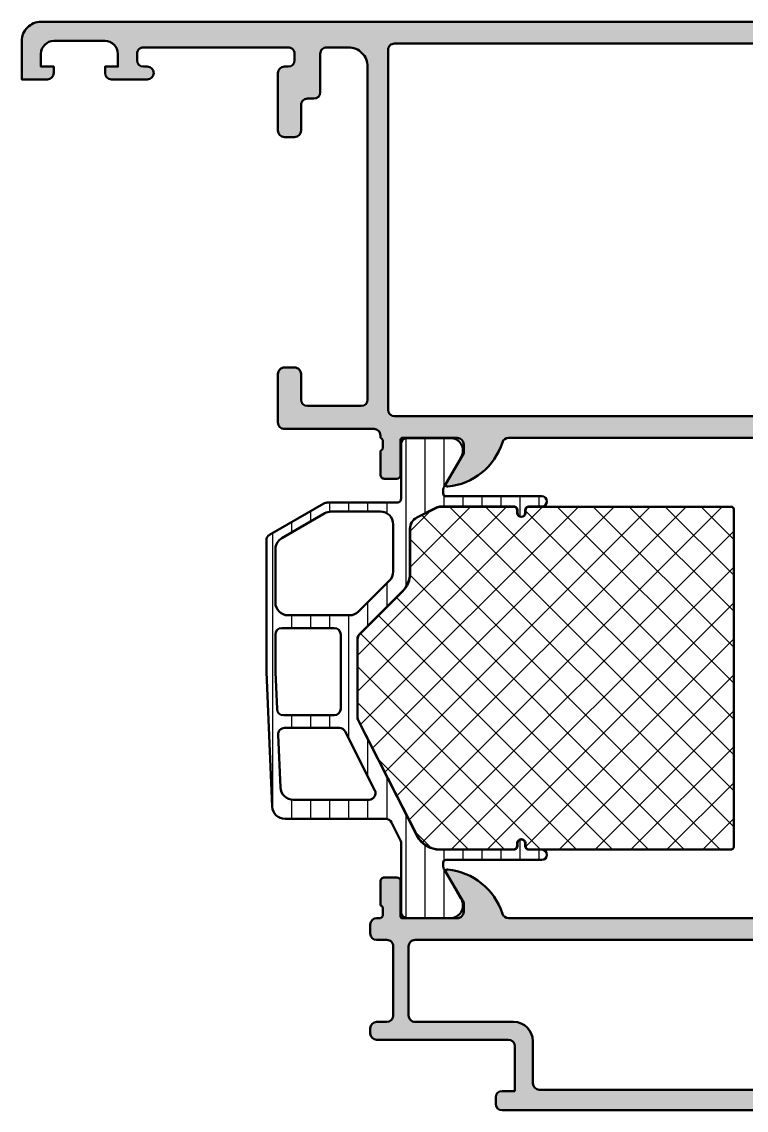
# Model space of a CAD drawing. Extents: x -30 to 68, y 0 to 85.
# Drawn here: x -30 to 26.6, y 0 to 85 of the extents above; entities that cross this region are included whole.
import ezdxf

# ---------------------------------------------------------------- set-up
doc = ezdxf.new("R2010")
doc.units = 0
for name, color, linetype, lineweight in [('0S-Alu contour', 7, 'Continuous', 50), ('0S-Alu hatch', 252, 'Continuous', 25), ('0S-Plastic contour', 254, 'Continuous', 50), ('0S-Plastic hatch', 253, 'Continuous', 25), ('0S-PT contour', 91, 'Continuous', 50), ('0S-PT hatch', 103, 'Continuous', 25)]:
    doc.layers.add(name, color=color, linetype=linetype, lineweight=lineweight)

# ---------------------------------------------------------------- blocks, each defined once
blk = doc.blocks.new('391360__9D98E3EB_8F84_4E6F_B719_CB570406BED0_')
at = {"layer": '0S-Alu hatch'}
h = blk.add_hatch(color=256, dxfattribs=at)
edge = h.paths.add_edge_path()
edge.add_line((-30, 83.50000000000003), (-30, 80.50000000000001))
edge.add_line((-30, 80.50000000000001), (-28, 80.50000000000001))
edge.add_arc((-28.0000945204032, 81.00009452040322), 0.500094529335613, 270.0108291930736, 359.9891708069433)
edge.add_line((-27.5, 81.00000000000017), (-27.5, 81.50000000000003))
edge.add_line((-27.5, 81.50000000000003), (-28.5, 81.50000000000003))
edge.add_line((-28.5, 81.50000000000003), (-28.5, 82.50000000000003))
edge.add_ellipse((-27.50009450358978, 82.5000945035898), major_axis=(-0.9999055008761111, 0), ratio=1, start_angle=-90.00541516857959, end_angle=0.005415168572710627, ccw=False)
edge.add_line((-27.5, 83.50000000000003), (-23.5, 83.50000000000003))
edge.add_ellipse((-23.49988138399752, 82.50011861600251), major_axis=(-0.9998813910332309, 0), ratio=1, start_angle=179.9932029974838, end_angle=270.0067970025261, ccw=False)
edge.add_line((-22.5, 82.50000000000018), (-22.5, 81.50000000000003))
edge.add_line((-22.5, 81.50000000000003), (-23.5, 81.50000000000003))
edge.add_line((-23.5, 81.50000000000003), (-23.5, 81.00000000000003))
edge.add_arc((-22.9998852815288, 81.00011471847122), 0.5001147316285043, 180.0131427528586, 269.9868572472002)
edge.add_line((-23, 80.50000000000001), (-20.19998168945313, 80.50000000000001))
edge.add_arc((-20.19998168945313, 81.00000000000003), 0.5, 270, 450)
edge.add_line((-20.19998168945313, 81.50000000000003), (-20.5, 81.50000000000003))
edge.add_ellipse((-20.49988528152882, 82.00011471847121), major_axis=(-0.5001147316284899, 0), ratio=1, start_angle=0.013142752803219082, end_angle=89.9868572472015, ccw=False)
edge.add_line((-21, 82), (-21, 82.50000000000003))
edge.add_ellipse((-20.50015538079096, 82.50015538079099), major_axis=(-0.4998446433597338, 0), ratio=1, start_angle=-90.01781086143689, end_angle=0.01781086143569155, ccw=False)
edge.add_line((-20.5, 83.00000000000001), (-9.200042724609375, 83.00000000000001))
edge.add_ellipse((-9.199813218260537, 82.50022950634884), major_axis=(-0.4997705463485197, 0), ratio=1, start_angle=179.9736884341791, end_angle=270.0263115658138, ccw=False)
edge.add_line((-8.700042724609375, 82.49999999999996), (-8.700042724609375, 82.00000000000001))
edge.add_ellipse((-9.200063045444452, 82.0000203208351), major_axis=(-0.5000203212479964, 0), ratio=1, start_angle=90.00232850153668, end_angle=179.9976714983276, ccw=False)
edge.add_line((-9.200042724609375, 81.50000000000003), (-9.50006103515625, 81.50000000000003))
edge.add_arc((-9.50015544145019, 81.00015542620072), 0.4998445827146277, 89.9891784718262, 180.0178160688097)
edge.add_line((-10, 81.00000000000001), (-10, 76.49998474121097))
edge.add_arc((-9.500014158086302, 76.49997821236137), 0.4999858419563255, 179.9992518277727, 270.0016224431236)
edge.add_line((-9.5, 75.9999923706055), (-8.700042724609375, 75.9999923706055))
edge.add_arc((-8.70005922034916, 76.5000088666552), 0.5000164963218107, 270.0018902101767, 359.9972355189024)
edge.add_line((-8.200042724609366, 76.49998474121065), (-8.200042724609375, 78.50000000000003))
edge.add_ellipse((-7.700177706371722, 78.50013498176237), major_axis=(-0.499865036462648, 0), ratio=1, start_angle=-90.01547194707291, end_angle=0.015471947058188107, ccw=False)
edge.add_line((-7.700042724609375, 79.00000000000003), (-7.20001220703125, 79.00000000000003))
edge.add_arc((-7.200032527866312, 79.50002032083509), 0.5000203212479823, 270.002328501535, 359.9976714983276)
edge.add_line((-6.70001220703125, 79.49999999999883), (-6.70001220703125, 82.50000000000003))
edge.add_ellipse((-6.200147188793583, 82.50013498176234), major_axis=(-0.4998650364626622, 0), ratio=1, start_angle=-90.01547194706961, end_angle=0.015471947081721282, ccw=False)
edge.add_line((-6.200012207031264, 83.00000000000001), (-4.499996185302734, 83.00000000000001))
edge.add_ellipse((-4.499899843708059, 81.5000963415947), major_axis=(-1.499903661499429, 0), ratio=1, start_angle=179.9963197858452, end_angle=270.00368021421104, ccw=False)
edge.add_line((-2.999996185302734, 81.50000000000146), (-2.999996185302734, 55.4999923706055))
edge.add_ellipse((-3.50002286533305, 55.50001905063581), major_axis=(-0.5000266807421023, 0), ratio=1, start_angle=90.00305714313657, end_angle=179.9969428567592, ccw=False)
edge.add_line((-3.499996185302734, 54.99999237060549), (-7.700042724609375, 54.99999237060549))
edge.add_ellipse((-7.700000725123433, 55.50003437009144), major_axis=(-0.500042001249753, 0), ratio=1, start_angle=0.004812382311115471, end_angle=89.9951876176741, ccw=False)
edge.add_line((-8.200042724609375, 55.49999237060563), (-8.200042724609375, 57.49999237060549))
edge.add_arc((-8.700022196941802, 57.50001289827308), 0.4999794727538295, 359.9976476058527, 450.0023523940073)
edge.add_line((-8.700042724609375, 57.9999923706055), (-9.5, 57.9999923706055))
edge.add_arc((-9.500010320110533, 57.50000269071604), 0.4999896799959666, 89.99881737803526, 180.0011826222798)
edge.add_line((-9.999999999999991, 57.49999237060544), (-10, 53.70000457763675))
edge.add_arc((-9.500010320110547, 53.6999942575262), 0.4999896799959595, 179.9988173777201, 270.0011826219663)
edge.add_line((-9.5, 53.20000457763675), (-2.50017166219186, 53.20000457763675))
edge.add_ellipse((-2.50015877856223, 52.69996405482813), major_axis=(-0.5000405229745924, 0), ratio=1, start_angle=179.9993980356912, end_angle=270.00147623556245, ccw=False)
edge.add_line((-2.000118255615234, 52.6999588012728), (-2.000118255615234, 52.49995422363284))
edge.add_ellipse((-2.078954702158275, 52.23243363163972), major_axis=(-0.2788950563274271, 0), ratio=1, start_angle=178.8354106259004, end_angle=253.5801235805078, ccw=False)
edge.add_line((-1.800117255615234, 52.22676522364134), (-1.800117255615219, 51.77317122364136))
edge.add_ellipse((-2.078985351258419, 51.7675105641643), major_axis=(-0.2789255417371814, 0), ratio=1, start_angle=106.4245945553564, end_angle=181.162870072885, ccw=False)
edge.add_line((-2.000118255615234, 51.49996722364133), (-2.000118255615234, 49.61995622363286))
edge.add_arc((-1.700118255615208, 49.61995622363286), 0.3000000000000256, 180, 270.0000000000027)
edge.add_line((-1.700118255615194, 49.31995622363283), (-0.7201439365724412, 49.31995622363284))
edge.add_arc((-0.7201439365724412, 49.61995622363284), 0.3000000000000043, 270, 360)
edge.add_line((-0.4201439365724369, 49.61995622363284), (-0.420143936572444, 52.37995422363284))
edge.add_ellipse((-0.3001439365724468, 52.37995422363283), major_axis=(-0.1199999999999972, 0), ratio=1, start_angle=269.9999999999965, end_angle=360, ccw=False)
edge.add_line((-0.3001439365724394, 52.49995422363284), (3.999881744384765, 52.49995422363284))
edge.add_ellipse((3.99988174438477, 51.99995422363285), major_axis=(-0.4999999999999929, 0), ratio=1, start_angle=180, end_angle=270.0000000000006, ccw=False)
edge.add_line((4.499881744384765, 51.99995422363284), (4.499881744384765, 51.29995422363282))
edge.add_line((4.499881744384765, 51.29995422363282), (3.118386286762401, 48.90713390060529))
edge.add_arc((3.23800152903307, 48.83807400828114), 0.1381197846483035, 150.0000000000017, 275.6225775508013)
edge.add_arc((2.761658503210981, 53.67656308548033), 4.999999999999696, 275.622577550794, 342.2520008957133)
edge.add_ellipse((7.999893954011442, 51.99999237060523), major_axis=(-0.5000000000002625, 0), ratio=1, start_angle=269.9999999999986, end_angle=342.25200089571257, ccw=False)
edge.add_line((7.999893954011454, 52.49999237060549), (31.00000381469731, 52.49999237060549))
edge.add_ellipse((31.0000038146973, 51.99999237060549), major_axis=(-0.4999999999999929, 0), ratio=1, start_angle=197.7484163560714, end_angle=269.9999999999992, ccw=False)
edge.add_arc((36.23822705587112, 53.67660123245331), 5.000000000000021, 197.74841635607, 264.3774224492063)
edge.add_arc((35.76188403004901, 48.83811215525379), 0.1381197846483025, 264.3774224492052, 389.9999999999916)
edge.add_line((35.88149927231968, 48.90717204757792), (34.5000038146973, 51.29999237060548))
edge.add_line((34.5000038146973, 51.29999237060548), (34.5000038146973, 51.9999923706055))
edge.add_ellipse((35.0000038146973, 51.99999237060551), major_axis=(-0.5, 0), ratio=1, start_angle=270, end_angle=360, ccw=False)
edge.add_line((35.0000038146973, 52.49999237060551), (39.3000294956545, 52.4999923706055))
edge.add_ellipse((39.30002949565448, 52.37999237060551), major_axis=(-0.1199999999999903, 0), ratio=1, start_angle=180, end_angle=269.9999999999932, ccw=False)
edge.add_line((39.42002949565448, 52.37999237060551), (39.42002949565451, 49.6199943706055))
edge.add_arc((39.72002949565453, 49.61999437060551), 0.3000000000000256, 180, 270)
edge.add_line((39.72002949565453, 49.31999437060548), (40.70000381469727, 49.31999437060549))
edge.add_arc((40.70000381469729, 49.6199943706055), 0.3000000000000114, 269.9999999999945, 360)
edge.add_line((41.00000381469731, 49.6199943706055), (41.00000381469729, 51.50000537061401))
edge.add_ellipse((41.07887091034046, 51.76754871113693), major_axis=(-0.2789255417371463, 0), ratio=1, start_angle=-1.1628700728879835, end_angle=73.57540544464331, ccw=False)
edge.add_line((40.80000281469731, 51.773209370614), (40.80000281469729, 52.22680337061401))
edge.add_ellipse((41.07884026124034, 52.23247177861241), major_axis=(-0.2788950563274385, 0), ratio=1, start_angle=-73.58012358050348, end_angle=1.1645893741040823, ccw=False)
edge.add_line((41.00000381469728, 52.49999237060553), (41.00000381469738, 64.99987199467779))
edge.add_ellipse((41.50009833510044, 64.99996651475325), major_axis=(-0.5000945293354233, 0), ratio=1, start_angle=-89.98917080692968, end_angle=0.010829155564124449, ccw=False)
edge.add_line((41.50000381469728, 65.50006103515626), (43.79993057250979, 65.50006103515626))
edge.add_ellipse((43.79990851353016, 65.00000845632083), major_axis=(-0.5000525793219984, 0), ratio=1, start_angle=180.0060244572297, end_angle=269.99747249292193, ccw=False)
edge.add_line((44.29996109008792, 65.00006103515643), (44.29993057250979, 64.00006103515628))
edge.add_arc((44.79997930828377, 64.00010977093028), 0.5000487381489312, 180.0055841639549, 269.9944158359949)
edge.add_line((44.79993057250981, 63.5000610351563), (45.29993057250978, 63.50006103515628))
edge.add_arc((45.29995363589208, 64.00003797177399), 0.4999769371496646, 269.9973570091549, 360.0026429908802)
edge.add_line((45.79993057250979, 64.0000610351566), (45.79993057250979, 69.50000000000001))
edge.add_arc((44.80019734323389, 69.50026675630437), 0.9997332648648605, 359.984711911533, 450.0117909248688)
edge.add_line((44.79999160766607, 70.50000000000003), (44.29999160766605, 70.50000000000003))
edge.add_line((44.29999160766605, 70.50000000000003), (44.29999160766604, 68.00000000000003))
edge.add_ellipse((43.29982933465527, 68.0001622730108), major_axis=(-1.000162286174901, 0), ratio=1, start_angle=90.0092960500674, end_angle=179.9907039499392, ccw=False)
edge.add_line((43.29999160766606, 67.00000000000001), (42.00000381469729, 67.00000000000001))
edge.add_ellipse((42.00016608770805, 68.00016227301079), major_axis=(-1.000162286174887, 0), ratio=1, start_angle=0.009296050060981997, end_angle=89.9907039499343, ccw=False)
edge.add_line((41.00000381469729, 68.00000000000013), (41.00000381469729, 75.00000000000003))
edge.add_ellipse((41.52503769689452, 75.50000000000003), major_axis=(-0.7250245357607458, 0), ratio=1, start_angle=-43.60097236989219, end_angle=43.600972369892304, ccw=False)
edge.add_line((41.00000381469729, 76.00000000000003), (41.00000381469729, 82.50000000000003))
edge.add_ellipse((41.99988519869479, 82.50011861600251), major_axis=(-0.9998813910332096, 0), ratio=1, start_angle=-90.00679700252829, end_angle=0.006797002516407247, ccw=False)
edge.add_line((42.0000038146973, 83.50000000000001), (43.29999160766607, 83.50000000000003))
edge.add_ellipse((43.30011022366854, 82.50011861600252), major_axis=(-0.9998813910332167, 0), ratio=1, start_angle=179.9932029974838, end_angle=270.0067970025259, ccw=False)
edge.add_line((44.29999160766604, 82.50000000000021), (44.29999160766604, 80.50000000000001))
edge.add_line((44.29999160766604, 80.50000000000001), (44.90002822875982, 80.50000000000001))
edge.add_line((44.90002822875982, 80.50000000000001), (46.00000381469731, 81.60009765625001))
edge.add_line((46.00000381469731, 81.60009765625001), (46.00006484985354, 85.00000000000003))
edge.add_line((46.00006484985354, 85.00000000000003), (-28.5, 85.00000000000003))
edge.add_arc((-28.50008419146859, 83.50008419146862), 1.499915810894279, 89.99678394227956, 180.0032160576674)
edge = h.paths.add_edge_path()
edge.add_line((-0.9000205993652343, 83.29995727539065), (39.00003433227542, 83.29995727539065))
edge.add_ellipse((39.00016931403774, 82.80009225715295), major_axis=(-0.4998650364626808, 0), ratio=1, start_angle=179.9845280529183, end_angle=270.01547194706916, ccw=False)
edge.add_line((39.50003433227542, 82.79995727539064), (39.50003433227542, 54.70006561279348))
edge.add_ellipse((38.99998077812789, 54.70011916975259), major_axis=(-0.5000535570155735, 0), ratio=1, start_angle=89.99914283136218, end_angle=179.9938634818548, ccw=False)
edge.add_line((38.99997329711917, 54.20006561279299), (-0.9000205993652343, 54.200065612793))
edge.add_ellipse((-0.899905880894039, 54.70018033126419), major_axis=(-0.5001147316285043, 0), ratio=1, start_angle=0.013142752858698259, end_angle=89.98685724720008, ccw=False)
edge.add_line((-1.400020599365234, 54.700065612793), (-1.400020599365234, 82.79995727539077))
edge.add_ellipse((-0.9001555811275636, 82.80009225715298), major_axis=(-0.4998650364626667, 0), ratio=1, start_angle=-90.01547194707081, end_angle=0.015471947058188107, ccw=False)
at = {"layer": '0S-Alu contour', "color": 7}
for points in [[(44.29999160766604, 82.50000000000021), (44.29999160766604, 80.50000000000001), (44.90002822875982, 80.50000000000001), (46.00000381469731, 81.60009765625001), (46.00006484985354, 85.00000000000003), (-28.5, 85.00000000000003)], [(-30, 83.50000000000003), (-30, 80.50000000000001), (-28, 80.50000000000001)], [(-27.5, 83.50000000000003), (-23.5, 83.50000000000003)], [(-27.5, 81.00000000000017), (-27.5, 81.50000000000003), (-28.5, 81.50000000000003), (-28.5, 82.50000000000003)], [(-22.5, 82.50000000000018), (-22.5, 81.50000000000003), (-23.5, 81.50000000000003), (-23.5, 81.00000000000003)], [(-21, 82), (-21, 82.50000000000003)], [(-20.5, 83.00000000000001), (-9.200042724609375, 83.00000000000001)], [(-8.700042724609375, 82.49999999999996), (-8.700042724609375, 82.00000000000001)], [(-6.70001220703125, 79.49999999999883), (-6.70001220703125, 82.50000000000003)], [(-6.200012207031264, 83.00000000000001), (-4.499996185302734, 83.00000000000001)], [(-1.400020599365234, 54.700065612793), (-1.400020599365234, 82.79995727539077)], [(-0.9000205993652343, 83.29995727539065), (39.00003433227542, 83.29995727539065)], [(-20.19998168945313, 81.50000000000003), (-20.5, 81.50000000000003)], [(-10, 81.00000000000001), (-10, 76.49998474121097)], [(-9.200042724609375, 81.50000000000003), (-9.50006103515625, 81.50000000000003)], [(-2.999996185302734, 81.50000000000146), (-2.999996185302734, 55.4999923706055)], [(-23, 80.50000000000001), (-20.19998168945313, 80.50000000000001)], [(-8.200042724609366, 76.49998474121065), (-8.200042724609375, 78.50000000000003)], [(-7.700042724609375, 79.00000000000003), (-7.20001220703125, 79.00000000000003)], [(-9.5, 75.9999923706055), (-8.700042724609375, 75.9999923706055)], [(-8.700042724609375, 57.9999923706055), (-9.5, 57.9999923706055)], [(-9.999999999999991, 57.49999237060544), (-10, 53.70000457763675)], [(-8.200042724609375, 55.49999237060563), (-8.200042724609375, 57.49999237060549)], [(-3.499996185302734, 54.99999237060549), (-7.700042724609375, 54.99999237060549)], [(38.99997329711917, 54.20006561279299), (-0.9000205993652345, 54.200065612793)], [(-9.5, 53.20000457763675), (-2.50017166219186, 53.20000457763675)], [(-2.000118255615234, 52.6999588012728), (-2.000118255615234, 52.49995422363284)], [(-1.800117255615234, 52.22676522364134), (-1.800117255615219, 51.77317122364136)], [(-0.4201439365724369, 49.61995622363284), (-0.420143936572444, 52.37995422363284)], [(-0.3001439365724394, 52.49995422363284), (3.999881744384765, 52.49995422363284)], [(4.499881744384765, 51.99995422363284), (4.499881744384765, 51.29995422363282), (3.118386286762401, 48.90713390060529)], [(7.999893954011454, 52.49999237060549), (31.00000381469731, 52.49999237060549)], [(-2.000118255615234, 51.49996722364133), (-2.000118255615234, 49.61995622363286)], [(-1.700118255615194, 49.31995622363283), (-0.7201439365724412, 49.31995622363284)]]:
    blk.add_lwpolyline(points, dxfattribs=at)
for centre, radius, start, end in [((-28.50008419146859, 83.50008419146862), 1.499915810894279, 89.99678394227956, 180.0032160576674), ((-28.0000945204032, 81.00009452040322), 0.500094529335613, 270.0108291930736, 359.9891708069433), ((-22.9998852815288, 81.00011471847122), 0.5001147316285043, 180.0131427528586, 269.9868572472002), ((-20.19998168945313, 81.00000000000003), 0.5, 270, 90), ((-9.50015544145019, 81.00015542620072), 0.4998445827146277, 89.9891784718262, 180.0178160688097), ((-7.200032527866312, 79.50002032083509), 0.5000203212479823, 270.002328501535, 359.9976714983276), ((-9.500014158086302, 76.49997821236137), 0.4999858419563255, 179.9992518277727, 270.0016224431236), ((-8.70005922034916, 76.5000088666552), 0.5000164963218107, 270.0018902101767, 359.9972355189024), ((-9.500010320110533, 57.50000269071604), 0.4999896799959666, 89.99881737803526, 180.0011826222798), ((-8.700022196941802, 57.50001289827308), 0.4999794727538295, 359.9976476058527, 90.00235239400735), ((-9.500010320110547, 53.6999942575262), 0.4999896799959595, 179.9988173777201, 270.0011826219663), ((2.761658503210981, 53.67656308548033), 4.999999999999696, 275.622577550794, 342.2520008957133), ((-1.700118255615208, 49.61995622363286), 0.3000000000000256, 180, 270.0000000000027), ((-0.7201439365724412, 49.61995622363284), 0.3000000000000043, 270, 0), ((3.23800152903307, 48.83807400828114), 0.1381197846483035, 150.0000000000017, 275.6225775508013)]:
    blk.add_arc(centre, radius, start, end, dxfattribs=at)
at = {"layer": '0S-Alu contour', "color": 7, "extrusion": (0, 0, -1)}
for centre, radius, start, end in [((27.50009450358978, 82.5000945035898), 0.9999055008761111, 359.9945848314273, 90.00541516857969), ((23.49988138399752, 82.50011861600251), 0.9998813910332311, 89.9932029974739, 180.0067970025163), ((20.50015538079096, 82.50015538079099), 0.4998446433597338, 359.9821891385643, 90.01781086143689), ((9.199813218260537, 82.50022950634884), 0.4997705463485197, 89.97368843418624, 180.026311565821), ((6.200147188793583, 82.50013498176234), 0.4998650364626622, 359.9845280529183, 90.01547194706968), ((4.499899843708059, 81.5000963415947), 1.499903661499429, 89.99631978578896, 180.0036802141548), ((0.9001555811275636, 82.80009225715298), 0.4998650364626667, 359.9845280529418, 90.01547194707081), ((20.49988528152882, 82.00011471847121), 0.5001147316284899, 270.0131427527986, 359.9868572471968), ((9.200063045444452, 82.0000203208351), 0.5000203212479964, 180.0023285016724, 269.9976714984633), ((7.700177706371722, 78.50013498176237), 0.499865036462648, 359.9845280529418, 90.01547194707294), ((7.700000725123433, 55.50003437009144), 0.500042001249753, 270.0048123823259, 359.9951876176889), ((3.50002286533305, 55.50001905063581), 0.5000266807421023, 180.0030571432409, 269.9969428568634), ((0.899905880894039, 54.70018033126419), 0.5001147316285043, 270.0131427527999, 359.9868572471413), ((2.50015877856223, 52.69996405482813), 0.5000405229745924, 89.99852376443755, 180.0006019643089), ((2.078954702158275, 52.23243363163972), 0.2788950563274271, 106.4198764194922, 181.1645893740997), ((0.3001439365724468, 52.37995422363283), 0.1199999999999972, 0, 90.00000000000351), ((-3.99988174438477, 51.99995422363285), 0.4999999999999929, 89.99999999999939, 180), ((-7.999893954011442, 51.99999237060523), 0.5000000000002625, 17.74799910428745, 90.00000000000142), ((2.078985351258419, 51.7675105641643), 0.2789255417371815, 178.837129927115, 253.5754054446436)]:
    blk.add_arc(centre, radius, start, end, dxfattribs=at)
blk = doc.blocks.new('345350__92A651DC_D6FF_4B59_85C8_BCE2C7CBEB90_')
at = {"layer": '0S-Alu hatch'}
h = blk.add_hatch(color=256, dxfattribs=at)
edge = h.paths.add_edge_path()
edge.add_line((8.500276367180042, 1.499999953273801), (7.500276367180042, 1.499999953273801))
edge.add_arc((7.500391085671957, 0.9998852347682088), 0.5001147316629067, 90.0131427551726, 179.9868504146385)
edge.add_line((7.000276367180042, 1.000000012878441), (7.000276367180042, 0.5000000128784468))
edge.add_arc((7.500391118378033, 0.5001147334620317), 0.5001147643557833, 180.0131429938963, 269.9798609896767)
edge.add_line((7.500215332023778, 8e-16), (67.5, 1e-16))
edge.add_arc((67.5, 0.5000000000000002), 0.5000000000000001, 270, 360)
edge.add_line((68, 0.5000000000000002), (68, 4.5))
edge.add_arc((67.5, 4.5), 0.5, 0, 90)
edge.add_line((67.5, 5), (66.19999999999999, 5))
edge.add_arc((66.19999999999999, 4.5), 0.5, 90, 180)
edge.add_line((65.69999999999999, 4.5), (65.69999999999999, 4))
edge.add_line((65.69999999999999, 4), (66.69999999999999, 4))
edge.add_line((66.69999999999999, 4), (66.69999999999996, 2.299999999999997))
edge.add_ellipse((65.69999999999997, 2.299999999999987), major_axis=(-0.9999999999999857, 0), ratio=1, start_angle=89.9999999999992, end_angle=180, ccw=False)
edge.add_line((65.69999999999996, 1.299999999999997), (61.69999999999999, 1.299999999999982))
edge.add_ellipse((61.69999999999999, 2.299999999999983), major_axis=(-1.000000000000001, 0), ratio=1, start_angle=0, end_angle=90, ccw=False)
edge.add_line((60.69999999999999, 2.299999999999982), (60.69999999999999, 4))
edge.add_line((60.69999999999999, 4), (61.69999999999999, 4))
edge.add_line((61.69999999999999, 4), (61.69999999999999, 4.499999999999984))
edge.add_arc((61.19999999999999, 4.5), 0.5, 0, 90)
edge.add_line((61.19999999999999, 5), (58.4, 4.999999999999999))
edge.add_arc((58.4, 4.499999999999998), 0.5000000000000009, 90, 180)
edge.add_line((57.9, 4.499999999999998), (57.9, 4.299999999999982))
edge.add_arc((58.4, 4.299999999999982), 0.5, 180, 270)
edge.add_line((58.4, 3.799999999999982), (58.9, 3.799999999999982))
edge.add_ellipse((58.90000000000001, 3.299999999999988), major_axis=(-0.4999999999999947, 0), ratio=1, start_angle=180, end_angle=270.0000000000008, ccw=False)
edge.add_line((59.40000000000001, 3.299999999999982), (59.39999999999997, 2.099999999999981))
edge.add_ellipse((58.89999999999997, 2.099999999999974), major_axis=(-0.5, 0), ratio=1, start_angle=90, end_angle=180, ccw=False)
edge.add_line((58.89999999999997, 1.599999999999978), (45.9983668848607, 1.599999999999979))
edge.add_line((45.9983668848607, 1.599999999999979), (39.90086726378649, 2.209750724796321))
edge.add_ellipse((40.00036986780802, 3.204788067252843), major_axis=(-1.000000040545, 0), ratio=1, start_angle=1.5080649291121517e-05, end_angle=84.28947129819278, ccw=False)
edge.add_line((39.00036982726306, 3.204787804045858), (39.00036982726304, 12.79998738861467))
edge.add_ellipse((39.50041968100179, 12.79987268502243), major_axis=(-0.5000498668943465, 0), ratio=1, start_angle=270.0131427528001, end_angle=359.9868572472245, ccw=False)
edge.add_line((39.50030497740954, 13.29992253876117), (40.5, 13.29992253876117))
edge.add_arc((40.5, 13.79992253876117), 0.5, 270, 360)
edge.add_line((41, 13.79992253876117), (41, 15))
edge.add_ellipse((41.07883644654306, 15.26752059199312), major_axis=(-0.2788950563274436, 0), ratio=1, start_angle=-1.164589374096181, end_angle=73.58012358050541, ccw=False)
edge.add_line((40.79999899999999, 15.27318899999149), (40.79999899999999, 15.72678299999148))
edge.add_ellipse((41.07886709564314, 15.73244365946856), major_axis=(-0.2789255417371297, 0), ratio=1, start_angle=-73.57540544464831, end_angle=1.1628700728916215, ccw=False)
edge.add_line((41, 15.99998699999148), (41, 17.879998))
edge.add_arc((40.69999999999999, 17.879998), 0.3000000000000114, 0, 90)
edge.add_line((40.69999999999999, 18.17999800000001), (39.72002568095721, 18.179998))
edge.add_arc((39.72002568095721, 17.879998), 0.3000000000000007, 90, 180)
edge.add_line((39.42002568095721, 17.879998), (39.42002568095721, 15.11999999999999))
edge.add_ellipse((39.30002568095721, 15.12), major_axis=(-0.1199999999999974, 0), ratio=1, start_angle=90, end_angle=180, ccw=False)
edge.add_line((39.30002568095721, 15), (35.00000000000002, 15))
edge.add_ellipse((35.00000000000001, 15.49999999999999), major_axis=(-0.4999999999999965, 0), ratio=1, start_angle=0, end_angle=90.0000000000008, ccw=False)
edge.add_line((34.50000000000001, 15.5), (34.49999999999999, 16.2))
edge.add_line((34.49999999999999, 16.2), (35.88149545762237, 18.59282032302755))
edge.add_arc((35.76188021535172, 18.6618802153517), 0.1381197846482894, 330.0000000000001, 455.6225775507986)
edge.add_arc((36.23822324117386, 13.82339113815207), 5.000000000000113, 95.622577550794, 162.2515836439304)
edge.add_ellipse((31.00000000000005, 15.49999999999988), major_axis=(-0.4999999999998844, 0), ratio=1, start_angle=89.99999999999511, end_angle=162.2515836439256, ccw=False)
edge.add_line((31.00000000000001, 15), (7.999999999999992, 15))
edge.add_ellipse((8.000000000000023, 15.49999999999984), major_axis=(-0.4999999999998384, 0), ratio=1, start_angle=17.748416356065775, end_angle=89.99999999999648, ccw=False)
edge.add_arc((2.761776758826187, 13.82339113815201), 5.000000000000197, 17.74841635607066, 84.37742244920675)
edge.add_arc((3.23811978464829, 18.66188021535171), 0.138119784648294, 84.37742244921039, 209.9999999999989)
edge.add_line((3.11850454237763, 18.59282032302757), (4.500000000000007, 16.19999999999999))
edge.add_line((4.500000000000007, 16.19999999999999), (4.5, 15.5))
edge.add_ellipse((4, 15.50000000000001), major_axis=(-0.4999999999999992, 0), ratio=1, start_angle=89.9999999999983, end_angle=180, ccw=False)
edge.add_line((3.999999999999985, 15.00000000000001), (-0.3000256809571908, 15))
edge.add_ellipse((-0.3000256809571966, 15.12), major_axis=(-0.1199999999999992, 0), ratio=1, start_angle=0, end_angle=90.00000000000267, ccw=False)
edge.add_line((-0.4200256809571954, 15.12), (-0.4200256809571954, 17.879998))
edge.add_arc((-0.7200256809572068, 17.87999799999999), 0.3000000000000114, 0, 90)
edge.add_line((-0.7200256809572068, 18.17999800000001), (-1.699999999999988, 18.179998))
edge.add_arc((-1.700000000000002, 17.87999800000001), 0.2999999999999936, 89.99999999999729, 180)
edge.add_line((-1.999999999999996, 17.87999800000001), (-1.999999999999985, 15.99998699999149))
edge.add_ellipse((-2.078867095643157, 15.73244365946855), major_axis=(-0.2789255417371535, 0), ratio=1, start_angle=178.8371299271133, end_angle=253.5754054446447, ccw=False)
edge.add_line((-1.799998999999985, 15.72678299999149), (-1.799998999999985, 15.2731889999915))
edge.add_ellipse((-2.078836446543035, 15.26752059199313), major_axis=(-0.2788950563274373, 0), ratio=1, start_angle=106.41987641949041, end_angle=181.1645893740969, ccw=False)
edge.add_line((-2, 15.00000000000001), (-2.299680908210589, 15))
edge.add_arc((-2.299680908210589, 14.5), 0.5000000000000036, 90, 180)
edge.add_line((-2.799680908210593, 14.5), (-2.799680908210589, 13.79992253876117))
edge.add_arc((-2.29956618973938, 13.80003725723238), 0.5001147316285183, 180.0131427528032, 269.9868572472035)
edge.add_line((-2.299680908210547, 13.29992253876117), (-1.499693115241839, 13.29992253876117))
edge.add_ellipse((-1.499443254268492, 12.80017239973451), major_axis=(-0.4997502014883678, 0), ratio=1, start_angle=179.9713537287259, end_angle=270.02864627126036, ccw=False)
edge.add_line((-0.9996931152418397, 12.79992253876115), (-0.9996931152418255, 7.400020671848328))
edge.add_ellipse((-1.499713436076874, 7.400040992683379), major_axis=(-0.5000203212479685, 0), ratio=1, start_angle=90.0023285015335, end_angle=179.9976714983276, ccw=False)
edge.add_line((-1.499693115241825, 6.90002067184833), (-2.299680908210575, 6.900020671848325))
edge.add_arc((-2.299566189739365, 6.399905953377112), 0.5001147316285218, 90.01314275280141, 179.9868572471968)
edge.add_line((-2.799680908210579, 6.400020671848338), (-2.799680908210575, 5.999996257785828))
edge.add_arc((-2.299566189739365, 6.000110976257024), 0.5001147316285183, 180.0131427528032, 269.986857247197)
edge.add_line((-2.299680908210589, 5.499996257785815), (8.00027636718005, 5.499996257785825))
edge.add_ellipse((8.000276199942052, 4.999996090547827), major_axis=(-0.5000001672380266, 0), ratio=1, start_angle=180.0000191671709, end_angle=269.9999808359436, ccw=False)
edge.add_line((8.50027636718005, 4.999996257813003), (8.500276367180042, 1.499999953273801))
edge = h.paths.add_edge_path()
edge.add_line((0.7003190917894245, 13.29992253876117), (37.30035380553454, 13.29992253876116))
edge.add_ellipse((37.30048878729687, 12.80005752052349), major_axis=(-0.4998650364626666, 0), ratio=1, start_angle=179.9845280529183, end_angle=270.0154719470708, ccw=False)
edge.add_line((37.80035380553454, 12.79992253876116), (37.80035380553453, 2.099975658420646))
edge.add_ellipse((37.30025928519608, 2.100070059527233), major_axis=(-0.5000945292483385, 0), ratio=1, start_angle=90.0108291856593, end_angle=179.9891844747251, ccw=False)
edge.add_line((37.30035380553454, 1.5999755392113), (10.40030078124254, 1.5999755392113))
edge.add_ellipse((10.400395301581, 2.100070059527243), major_axis=(-0.5000945292483491, 0), ratio=1, start_angle=0.010815525275006621, end_angle=89.98917081434081, ccw=False)
edge.add_line((9.900300781242542, 2.099975658420602), (9.900300781242535, 5.400020670741937))
edge.add_arc((8.40030085426848, 5.400020744874273), 1.499999926974057, 2.8316468405e-06, 90.00000278938575)
edge.add_line((8.400300781242535, 6.900020671848325), (0.7003190917894245, 6.900020671848327))
edge.add_ellipse((0.7001505502649508, 7.39979111946681), major_axis=(-0.4997704760377753, 0), ratio=1, start_angle=-0.02631684688930136, end_angle=90.0193223062808, ccw=False)
edge.add_line((0.2003801269456744, 7.400020671848325), (0.2003801269456733, 12.79992253876121))
edge.add_ellipse((0.7001505502649508, 12.80015209114268), major_axis=(-0.4997704760377764, 0), ratio=1, start_angle=-90.01932230628069, end_angle=0.02631684688930136, ccw=False)
at = {"layer": '0S-Alu contour', "color": 7}
for points in [[(-1.999999999999996, 17.87999800000001), (-1.999999999999985, 15.99998699999149)], [(-0.7200256809572068, 18.17999800000001), (-1.699999999999988, 18.179998)], [(-0.4200256809571954, 15.12), (-0.4200256809571954, 17.879998)], [(3.11850454237763, 18.59282032302757), (4.500000000000007, 16.19999999999999), (4.5, 15.5)], [(-1.799998999999985, 15.72678299999149), (-1.799998999999985, 15.2731889999915)], [(-2.799680908210593, 14.5), (-2.799680908210589, 13.79992253876117)], [(-2, 15.00000000000001), (-2.299680908210589, 15)], [(3.999999999999985, 15.00000000000001), (-0.3000256809571908, 15)], [(31.00000000000001, 15), (7.999999999999992, 15)], [(-2.299680908210547, 13.29992253876117), (-1.499693115241839, 13.29992253876117)], [(-0.9996931152418397, 12.79992253876115), (-0.9996931152418255, 7.400020671848328)], [(0.2003801269456744, 7.400020671848325), (0.2003801269456733, 12.79992253876121)], [(0.7003190917894245, 13.29992253876117), (37.30035380553454, 13.29992253876116)], [(-1.499693115241825, 6.90002067184833), (-2.299680908210575, 6.900020671848325)], [(8.400300781242535, 6.900020671848325), (0.7003190917894244, 6.900020671848327)], [(-2.799680908210579, 6.400020671848338), (-2.799680908210575, 5.999996257785828)], [(-2.299680908210589, 5.499996257785815), (8.00027636718005, 5.499996257785825)], [(9.900300781242542, 2.099975658420602), (9.900300781242535, 5.400020670741937)], [(8.50027636718005, 4.999996257813003), (8.500276367180042, 1.499999953273801)], [(7.000276367180042, 1.000000012878441), (7.000276367180042, 0.5000000128784468)], [(8.500276367180042, 1.499999953273801), (7.500276367180042, 1.499999953273801)], [(37.30035380553454, 1.5999755392113), (10.40030078124254, 1.5999755392113)], [(7.500215332023778, 8e-16), (67.5, 1e-16)]]:
    blk.add_lwpolyline(points, dxfattribs=at)
for centre, radius, start, end in [((3.23811978464829, 18.66188021535171), 0.138119784648294, 84.37742244921039, 209.9999999999989), ((2.761776758826187, 13.82339113815201), 5.000000000000197, 17.74841635607066, 84.37742244920675), ((-1.700000000000002, 17.87999800000001), 0.2999999999999936, 89.99999999999729, 180), ((-0.7200256809572068, 17.87999799999999), 0.3000000000000114, 0, 90), ((-2.299680908210589, 14.5), 0.5000000000000036, 90, 180), ((-2.29956618973938, 13.80003725723238), 0.5001147316285183, 180.0131427528032, 269.9868572472035), ((-2.299566189739365, 6.399905953377112), 0.5001147316285218, 90.01314275280141, 179.9868572471968), ((8.40030085426848, 5.400020744874273), 1.499999926974057, 2.8316468405e-06, 90.00000278938575), ((-2.299566189739365, 6.000110976257024), 0.5001147316285183, 180.0131427528032, 269.986857247197), ((7.500391085671957, 0.9998852347682088), 0.5001147316629067, 90.0131427551726, 179.9868504146385), ((7.500391118378033, 0.5001147334620317), 0.5001147643557833, 180.0131429938963, 269.9798609896767)]:
    blk.add_arc(centre, radius, start, end, dxfattribs=at)
at = {"layer": '0S-Alu contour', "color": 7, "extrusion": (0, 0, -1)}
for centre, radius, start, end in [((2.078867095643157, 15.73244365946855), 0.2789255417371535, 106.4245945553553, 181.1628700728868), ((-4, 15.50000000000001), 0.4999999999999992, 180, 270.0000000000017), ((-8.000000000000023, 15.49999999999984), 0.4999999999998384, 270.0000000000035, 342.2515836439342), ((2.078836446543035, 15.26752059199313), 0.2788950563274373, 178.8354106259031, 253.5801235805096), ((0.3000256809571966, 15.12), 0.1199999999999992, 269.9999999999973, 0), ((1.499443254268492, 12.80017239973451), 0.4997502014883678, 89.97135372873966, 180.0286462712742), ((-0.7001505502649508, 12.80015209114268), 0.4997704760377764, 359.9736831531107, 90.01932230628076), ((1.499713436076874, 7.400040992683379), 0.5000203212479685, 180.0023285016724, 269.9976714984665), ((-0.7001505502649508, 7.39979111946681), 0.4997704760377754, 269.9806776937192, 0.0263168468893796), ((-8.000276199942052, 4.999996090547827), 0.5000001672380266, 90.00001916405645, 179.9999808328291), ((-10.400395301581, 2.100070059527243), 0.5000945292483491, 270.0108291856592, 359.989184474725)]:
    blk.add_arc(centre, radius, start, end, dxfattribs=at)
blk = doc.blocks.new('284175__AC7EE97C_810E_4BDA_8DB0_21DBD53EB4AE___F0FB6702_D2F2_46ED_8ECF_77AC52E9FC5C_')
at = {"layer": '0S-Plastic hatch'}
h = blk.add_hatch(dxfattribs=at)
h.set_pattern_fill('ANSI31', color=256, scale=0.4680000000000001, angle=45, style=0)
h.set_pattern_definition([(90, (0, 0), (-1.4859, 0), [])])
edge = h.paths.add_edge_path()
edge.add_arc((-10.39994503262545, 44.50551362713496), 0.500000000000087, 119.9999999999754, 180)
edge.add_line((-10.89994503262554, 44.50551362713496), (-10.89994503262554, 34.20188277422027))
edge.add_line((-10.89994503262554, 34.20188277422027), (-10.44170151195217, 23.70638061263667))
edge.add_arc((-9.442653290370487, 23.75000000000203), 0.9999999999998316, 182.5000000000017, 270.0000000000065)
edge.add_line((-9.442653290370373, 22.7500000000022), (-1.582449368332817, 22.75000000000218))
edge.add_ellipse((-1.582449368332783, 22.25000000000236), major_axis=(-0.4999999999998224, 0), ratio=1, start_angle=207.0072193886976, end_angle=270.0000000000038, ccw=False)
edge.add_line((-1.136974711654005, 22.47705138241776), (-0.4219590108660185, 21.07419106754015))
edge.add_ellipse((-0.6892438048734667, 20.93796023809092), major_axis=(-0.300000000000048, 0), ratio=1, start_angle=179.9920113085105, end_angle=207.0072193886797, ccw=False)
edge.add_line((-0.3892438077894837, 20.93791840939999), (-0.3900006170637056, 15.50999861706371))
edge.add_arc((0.1099953603749242, 15.50999597743864), 0.4999959774455975, 179.9996975182267, 270.0003024811851)
edge.add_line((0.1099979999999902, 15.01000000000001), (3.586539498099455, 15.01000000000002))
edge.add_arc((3.4442288491081, 15.99981807472287), 0.9999960709244778, 278.1816080518998, 392.7270160998401)
edge.add_line((4.285481498099454, 16.54045300000001), (2.966964645140819, 18.82419149299003))
edge.add_ellipse((3.399977361871202, 19.0741914672896), major_axis=(-0.5000000000000123, 0), ratio=1, start_angle=0.001175055589214935, end_angle=29.999996599345707, ccw=False)
edge.add_line((2.89997736197634, 19.07418121299514), (2.900054967374472, 19.34999999957522))
edge.add_ellipse((3.100054967587921, 19.34999999978874), major_axis=(-0.200000000213449, 0), ratio=1, start_angle=270.00000006120075, end_angle=360, ccw=False)
edge.add_line((3.10005496737429, 19.55000000000219), (10.60005496737447, 19.55000000000221))
edge.add_arc((10.60005496737449, 19.9500000000022), 0.3999999999999986, 269.9999999999959, 449.9999999999959)
edge.add_line((10.60005496737452, 20.3500000000022), (9.600054967374582, 20.35000000000219))
edge.add_ellipse((9.600054967374477, 20.65000000000214), major_axis=(-0.2999999999999474, 0), ratio=1, start_angle=0, end_angle=90.00000000002012, ccw=False)
edge.add_line((9.300054967374528, 20.65000000000214), (9.30005496737457, 20.8500000000022))
edge.add_arc((9.000054967374531, 20.8500000000022), 0.3000000000000398, 0, 180)
edge.add_line((8.700054967374491, 20.8500000000022), (8.700054967374491, 20.65000000000218))
edge.add_ellipse((8.400054967374585, 20.65000000000214), major_axis=(-0.2999999999999065, 0), ratio=1, start_angle=89.99999999999358, end_angle=180, ccw=False)
edge.add_line((8.400054967374551, 20.35000000000223), (2.629705717146549, 20.35000000000219))
edge.add_ellipse((2.629705717146604, 22.35000000000225), major_axis=(-2.000000000000056, 0), ratio=1, start_angle=27.00721938868992, end_angle=89.99999999999852, ccw=False)
edge.add_line((0.8478070904306771, 21.44179447034052), (-3.745419689304384, 30.45370226400086))
edge.add_ellipse((-3.299945032626267, 30.6807536464163), major_axis=(-0.4999999999992484, 0), ratio=1, start_angle=0, end_angle=27.007219388735678, ccw=False)
edge.add_line((-3.799945032625515, 30.6807536464163), (-3.799945032625515, 36.80441558773055))
edge.add_ellipse((-3.299945032625508, 36.80441558773052), major_axis=(-0.5000000000000075, 0), ratio=1, start_angle=314.9999999999959, end_angle=360, ccw=False)
edge.add_line((-3.653498423218763, 37.15796897832382), (-0.2857314702525002, 40.52573593128985))
edge.add_arc((-1.699945032625564, 41.93994949366301), 2.000000000000015, 314.9999999999983, 360)
edge.add_line((0.3000549673744517, 41.93994949366301), (0.3000549673745638, 45.40247913859537))
edge.add_ellipse((1.30005496737453, 45.40247913859529), major_axis=(-0.9999999999999666, 0), ratio=1, start_angle=296.98646930829653, end_angle=360, ccw=False)
edge.add_line((0.846274896045301, 46.29359285011833), (2.314224088476706, 47.0411137115253))
edge.add_ellipse((2.768004159805673, 46.15000000000302), major_axis=(-0.9999999999991679, 0), ratio=1, start_angle=270.0000000000124, end_angle=296.986469308303, ccw=False)
edge.add_line((2.768004159805457, 47.15000000000219), (8.400054967374407, 47.15000000000216))
edge.add_ellipse((8.400054967374501, 46.85000000000228), major_axis=(-0.2999999999998764, 0), ratio=1, start_angle=180, end_angle=270.0000000000176, ccw=False)
edge.add_line((8.700054967374378, 46.85000000000229), (8.700054967374491, 46.65000000000218))
edge.add_arc((9.000054967374503, 46.65000000000218), 0.3000000000000114, 180, 360)
edge.add_line((9.300054967374514, 46.65000000000218), (9.300054967374521, 46.85000000000212))
edge.add_ellipse((9.600054967374462, 46.85000000000225), major_axis=(-0.2999999999999403, 0), ratio=1, start_angle=270.0000000000312, end_angle=360, ccw=False)
edge.add_line((9.600054967374298, 47.15000000000219), (10.60005496737447, 47.15000000000221))
edge.add_arc((10.60005496737444, 47.55000000000221), 0.4000000000000057, 270.0000000000041, 450.000000000004)
edge.add_line((10.60005496737441, 47.95000000000221), (3.100054967374347, 47.95000000000224))
edge.add_ellipse((3.1000549673745, 48.15000000000214), major_axis=(-0.1999999999998962, 0), ratio=1, start_angle=0, end_angle=89.99999999995629, ccw=False)
edge.add_line((2.9000549673746, 48.15000000000215), (2.89997736197634, 48.42581878700409))
edge.add_ellipse((3.399977361871179, 48.42580853271046), major_axis=(-0.4999999999999893, 0), ratio=1, start_angle=330.00000340066026, end_angle=359.9988249447209, ccw=False)
edge.add_line((2.966964645140791, 48.67580850700997), (4.285481498099457, 50.95954700000003))
edge.add_arc((3.4442288491081, 51.50018192527717), 0.999996070924482, 327.27298390016, 441.8183919481002)
edge.add_line((3.586539498099455, 52.49000000000003), (0.1099979999999903, 52.49000000000002))
edge.add_arc((0.1099953603749242, 51.99000402256139), 0.4999959774455975, 89.99969751881494, 180.0003024817733)
edge.add_line((-0.3900006170637055, 51.99000138293119), (-0.3894094438636983, 47.75004182869324))
edge.add_ellipse((-0.689409440947623, 47.75000000000217), major_axis=(-0.2999999999999903, 0), ratio=1, start_angle=89.99999999999909, end_angle=180.0079886915353, ccw=False)
edge.add_line((-0.6894094409476282, 47.45000000000219), (-6.165970436409708, 47.45000000000219))
edge.add_arc((-6.165970436409821, 46.9500000000018), 0.5000000000003908, 89.99999999998697, 119.9999999999899)
edge.add_line((-6.41597043640994, 47.3830127018944), (-10.64994503262531, 44.93852632902736))
edge = h.paths.add_edge_path()
edge.add_ellipse((-9.199945032625493, 39.6500000000022), major_axis=(-1, 0), ratio=1, start_angle=0, end_angle=90, ccw=False)
edge.add_line((-10.19994503262549, 39.6500000000022), (-10.19994503262549, 43.81269330410755))
edge.add_ellipse((-9.199945032625493, 43.81269330410755), major_axis=(-0.9999999999999959, 0), ratio=1, start_angle=300.0000000000001, end_angle=360, ccw=False)
edge.add_line((-9.699945032625493, 44.67871870789198), (-6.344431405492537, 46.61602540378663))
edge.add_ellipse((-5.844431405492528, 45.7500000000022), major_axis=(-1, 0), ratio=1, start_angle=270.0000000000008, end_angle=300.00000000000057, ccw=False)
edge.add_line((-5.844431405492542, 46.7500000000022), (-1.999945032625419, 46.7500000000022))
edge.add_ellipse((-1.999945032625447, 45.75000000000221), major_axis=(-1, 0), ratio=1, start_angle=180, end_angle=269.9999999999984, ccw=False)
edge.add_line((-0.9999450326254475, 45.7500000000022), (-0.9999450326254448, 42.06421356237529))
edge.add_ellipse((-1.999945032625447, 42.06421356237529), major_axis=(-1.000000000000002, 0), ratio=1, start_angle=135.0000000000004, end_angle=180, ccw=False)
edge.add_line((-1.292838251438894, 41.35710678118875), (-3.707051813811995, 38.94289321881565))
edge.add_ellipse((-4.414158594998554, 39.6500000000022), major_axis=(-1.000000000000007, 0), ratio=1, start_angle=90, end_angle=135.0000000000006, ccw=False)
edge.add_line((-4.414158594998554, 38.6500000000022), (-9.199945032625493, 38.6500000000022))
edge = h.paths.add_edge_path()
edge.add_ellipse((-8.807477825119136, 25.25000000000218), major_axis=(-0.9999999999999609, 0), ratio=1, start_angle=2.500000000003297, end_angle=89.9999999999992, ccw=False)
edge.add_line((-9.806526046700952, 25.20638061263678), (-9.986488144416658, 29.32819030631978))
edge.add_ellipse((-9.486964033625881, 29.35000000000235), major_axis=(-0.4999999999998437, 0), ratio=1, start_angle=-90.00000000002109, end_angle=2.499999999990507, ccw=False)
edge.add_line((-9.486964033625696, 29.8500000000022), (-5.201609791065862, 29.8500000000022))
edge.add_ellipse((-5.201609791065877, 29.35000000000211), major_axis=(-0.5000000000000855, 0), ratio=1, start_angle=206.7367475977947, end_angle=269.9999999999984, ccw=False)
edge.add_line((-4.755068277857645, 29.57494594235669), (-2.437811529662472, 24.97494594235662))
edge.add_ellipse((-2.884353042870557, 24.75000000000212), major_axis=(-0.4999999999999219, 0), ratio=1, start_angle=89.9999999999983, end_angle=206.7367475977945, ccw=False)
edge.add_line((-2.884353042870571, 24.2500000000022), (-8.80747782511915, 24.25000000000222))
edge = h.paths.add_edge_path()
edge.add_line((-10.19994503262549, 34.21715682855333), (-10.19994503262549, 37.1500000000022))
edge.add_ellipse((-9.699945032625493, 37.1500000000022), major_axis=(-0.5, 0), ratio=1, start_angle=270, end_angle=360, ccw=False)
edge.add_line((-9.699945032625493, 37.65000000000219), (-5.59994503262547, 37.65000000000219))
edge.add_ellipse((-5.59994503262547, 37.1500000000022), major_axis=(-0.5, 0), ratio=1, start_angle=180, end_angle=270, ccw=False)
edge.add_line((-5.09994503262547, 37.1500000000022), (-5.099945032625466, 31.3500000000022))
edge.add_ellipse((-5.59994503262547, 31.3500000000022), major_axis=(-0.5000000000000036, 0), ratio=1, start_angle=90, end_angle=180, ccw=False)
edge.add_line((-5.59994503262547, 30.85000000000219), (-9.574285919442701, 30.8500000000022))
edge.add_ellipse((-9.574285919442715, 31.35000000000221), major_axis=(-0.5000000000000155, 0), ratio=1, start_angle=2.500000000001819, end_angle=90.00000000000159, ccw=False)
edge.add_line((-10.07381003023366, 31.32819030631953), (-10.19994503262549, 34.21715682855333))
at = {"layer": '0S-Alu contour', "color": 7}
for points in [[(-9.699945032625493, 44.67871870789198), (-6.344431405492537, 46.61602540378663)], [(-5.844431405492542, 46.7500000000022), (-1.999945032625419, 46.7500000000022)], [(-0.9999450326254475, 45.7500000000022), (-0.9999450326254448, 42.06421356237529)], [(-10.19994503262549, 39.6500000000022), (-10.19994503262549, 43.81269330410755)], [(-1.292838251438894, 41.35710678118875), (-3.707051813811995, 38.94289321881565)], [(-4.414158594998554, 38.6500000000022), (-9.199945032625493, 38.6500000000022)], [(-9.699945032625493, 37.65000000000219), (-5.59994503262547, 37.65000000000219)], [(-10.19994503262549, 34.21715682855333), (-10.19994503262549, 37.1500000000022)], [(-5.09994503262547, 37.1500000000022), (-5.099945032625466, 31.3500000000022)], [(-10.07381003023366, 31.32819030631953), (-10.19994503262549, 34.21715682855333)], [(-5.59994503262547, 30.85000000000219), (-9.574285919442701, 30.8500000000022)], [(-9.486964033625696, 29.8500000000022), (-5.201609791065862, 29.8500000000022)], [(-9.806526046700952, 25.20638061263678), (-9.986488144416658, 29.32819030631978)], [(-4.755068277857645, 29.57494594235669), (-2.437811529662472, 24.97494594235662)], [(-2.884353042870571, 24.2500000000022), (-8.80747782511915, 24.25000000000222)]]:
    blk.add_lwpolyline(points, dxfattribs=at)
at = {"layer": '0S-Alu contour', "color": 7, "extrusion": (0, 0, -1)}
for centre, radius, start, end in [((5.844431405492528, 45.7500000000022), 1, 59.99999999999943, 89.9999999999992), ((1.999945032625447, 45.75000000000221), 1, 90.0000000000016, 180), ((9.199945032625493, 43.81269330410755), 0.9999999999999959, 0, 59.99999999999986), ((1.999945032625447, 42.06421356237529), 1.000000000000002, 180, 224.9999999999997), ((9.199945032625493, 39.6500000000022), 1, 270, 0), ((4.414158594998554, 39.6500000000022), 1.000000000000007, 224.9999999999995, 270), ((9.699945032625493, 37.1500000000022), 0.5, 0, 90), ((5.59994503262547, 37.1500000000022), 0.5, 90, 180), ((9.574285919442715, 31.35000000000221), 0.5000000000000155, 269.9999999999984, 357.4999999999982), ((5.59994503262547, 31.3500000000022), 0.5000000000000036, 180, 270), ((9.486964033625881, 29.35000000000235), 0.4999999999998437, 357.5000000000095, 90.00000000002115), ((5.201609791065877, 29.35000000000211), 0.5000000000000855, 90.0000000000016, 153.2632524022053), ((8.807477825119136, 25.25000000000218), 0.9999999999999609, 270.0000000000008, 357.4999999999967), ((2.884353042870557, 24.75000000000212), 0.4999999999999219, 153.2632524022055, 270.0000000000017)]:
    blk.add_arc(centre, radius, start, end, dxfattribs=at)
at = {"layer": '0S-Plastic contour', "color": 7}
for points in [[(-0.3900006170637055, 51.99000138293119), (-0.3894094438636983, 47.75004182869324)], [(3.586539498099455, 52.49000000000003), (0.1099979999999903, 52.49000000000002)], [(2.966964645140791, 48.67580850700997), (4.285481498099457, 50.95954700000003)], [(2.9000549673746, 48.15000000000215), (2.89997736197634, 48.42581878700409)], [(10.60005496737441, 47.95000000000221), (3.100054967374347, 47.95000000000224)], [(-6.41597043640994, 47.3830127018944), (-10.64994503262531, 44.93852632902736)], [(-0.6894094409476282, 47.45000000000219), (-6.165970436409708, 47.45000000000219)], [(0.846274896045301, 46.29359285011833), (2.314224088476706, 47.0411137115253)], [(2.768004159805457, 47.15000000000219), (8.400054967374407, 47.15000000000216)], [(8.700054967374378, 46.85000000000229), (8.700054967374491, 46.65000000000218)], [(9.300054967374514, 46.65000000000218), (9.300054967374521, 46.85000000000212)], [(9.600054967374298, 47.15000000000219), (10.60005496737447, 47.15000000000221)], [(0.3000549673744517, 41.93994949366301), (0.3000549673745638, 45.40247913859537)], [(-10.89994503262554, 44.50551362713496), (-10.89994503262554, 34.20188277422027), (-10.44170151195217, 23.70638061263667)], [(-3.653498423218763, 37.15796897832382), (-0.2857314702525002, 40.52573593128985)], [(-3.799945032625515, 30.6807536464163), (-3.799945032625515, 36.80441558773055)], [(0.8478070904306771, 21.44179447034052), (-3.745419689304384, 30.45370226400086)], [(-9.442653290370373, 22.7500000000022), (-1.582449368332817, 22.75000000000218)], [(-1.136974711654005, 22.47705138241776), (-0.4219590108660185, 21.07419106754015)], [(-0.3892438077894837, 20.93791840939999), (-0.3900006170637056, 15.50999861706371)], [(8.700054967374491, 20.8500000000022), (8.700054967374491, 20.65000000000218)], [(9.300054967374528, 20.65000000000214), (9.30005496737457, 20.8500000000022)], [(8.400054967374551, 20.35000000000223), (2.629705717146549, 20.35000000000219)], [(10.60005496737452, 20.3500000000022), (9.600054967374582, 20.35000000000219)], [(2.89997736197634, 19.07418121299514), (2.900054967374472, 19.34999999957522)], [(4.285481498099454, 16.54045300000001), (2.966964645140819, 18.82419149299003)], [(3.10005496737429, 19.55000000000219), (10.60005496737447, 19.55000000000221)], [(0.1099979999999902, 15.01000000000001), (3.586539498099455, 15.01000000000002)]]:
    blk.add_lwpolyline(points, dxfattribs=at)
for centre, radius, start, end in [((0.1099953603749242, 51.99000402256139), 0.4999959774455975, 89.99969751881494, 180.0003024817733), ((3.4442288491081, 51.50018192527717), 0.999996070924482, 327.27298390016, 81.81839194810021), ((10.60005496737444, 47.55000000000221), 0.4000000000000057, 270.0000000000041, 90.00000000000406), ((-6.165970436409821, 46.9500000000018), 0.5000000000003908, 89.99999999998697, 119.9999999999899), ((9.000054967374503, 46.65000000000218), 0.3000000000000114, 180, 0), ((-10.39994503262545, 44.50551362713496), 0.500000000000087, 119.9999999999754, 180), ((-1.699945032625564, 41.93994949366301), 2.000000000000015, 314.9999999999983, 0), ((-9.442653290370487, 23.75000000000203), 0.9999999999998316, 182.5000000000017, 270.0000000000065), ((9.000054967374531, 20.8500000000022), 0.3000000000000398, 0, 180), ((10.60005496737449, 19.9500000000022), 0.3999999999999986, 269.9999999999959, 89.99999999999594), ((3.4442288491081, 15.99981807472287), 0.9999960709244778, 278.1816080518998, 32.72701609984004), ((0.1099953603749242, 15.50999597743864), 0.4999959774455975, 179.9996975182267, 270.0003024811851)]:
    blk.add_arc(centre, radius, start, end, dxfattribs=at)
at = {"layer": '0S-Plastic contour', "color": 7, "extrusion": (0, 0, -1)}
for centre, radius, start, end in [((-3.399977361871179, 48.42580853271046), 0.4999999999999893, 0.0011750552790585, 29.9999965993397), ((0.689409440947623, 47.75000000000217), 0.2999999999999903, 179.9920113084647, 270.0000000000009), ((-3.1000549673745, 48.15000000000214), 0.1999999999998962, 270.0000000000437, 0), ((-2.768004159805673, 46.15000000000302), 0.9999999999991679, 63.01353069169699, 89.99999999998761), ((-8.400054967374501, 46.85000000000228), 0.2999999999998764, 89.99999999998236, 180), ((-9.600054967374462, 46.85000000000225), 0.2999999999999403, 0, 89.99999999996878), ((-1.30005496737453, 45.40247913859529), 0.9999999999999666, 0, 63.01353069170346), ((3.299945032625508, 36.80441558773052), 0.5000000000000075, 0, 45.00000000000411), ((3.299945032626267, 30.6807536464163), 0.4999999999992484, 332.9927806112643, 0), ((1.582449368332783, 22.25000000000236), 0.4999999999998224, 89.99999999999618, 152.9927806113024), ((-2.629705717146604, 22.35000000000225), 2.000000000000056, 270.0000000000016, 332.9927806113102), ((0.6892438048734667, 20.93796023809092), 0.300000000000048, 152.9927806113203, 180.0079886914896), ((-8.400054967374585, 20.65000000000214), 0.2999999999999065, 180, 270.0000000000064), ((-9.600054967374477, 20.65000000000214), 0.2999999999999474, 269.9999999999799, 0), ((-3.399977361871202, 19.0741914672896), 0.5000000000000123, 330.0000034006543, 359.9988249444108), ((-3.100054967587921, 19.34999999978874), 0.200000000213449, 0, 89.99999993879926)]:
    blk.add_arc(centre, radius, start, end, dxfattribs=at)
blk = doc.blocks.new('466020__3F4C168F_90A0_4ECC_B965_482C31B530B6_')
at = {"layer": '0S-PT hatch'}
h = blk.add_hatch(dxfattribs=at)
h.set_pattern_fill('ANSI37', color=256, scale=0.625, angle=90, style=0)
h.set_pattern_definition([(135, (0, 0), (-1.403165018917055, -1.403165018917055), []), (225, (0, 0), (1.403165018917055, -1.403165018917055), [])])
edge = h.paths.add_edge_path()
edge.add_arc((25.40010993475327, 46.95000000000338), 0.1799999999987989, 0, 89.99999999999324)
edge.add_line((25.40010993475329, 47.13000000000218), (9.600054967374383, 47.13000000000221))
edge.add_arc((9.600054967374376, 46.8500000000022), 0.2800000000000082, 89.99999999999856, 180)
edge.add_line((9.320054967374368, 46.8500000000022), (9.320054967374546, 46.65000000000222))
edge.add_ellipse((9.000054967374531, 46.65000000000222), major_axis=(-0.3200000000000145, 0), ratio=1, start_angle=0, end_angle=180, ccw=False)
edge.add_line((8.680054967374517, 46.65000000000222), (8.68005496737429, 46.85000000000232))
edge.add_arc((8.400054967374366, 46.85000000000226), 0.279999999999923, 0, 90.00000000002325)
edge.add_line((8.400054967374253, 47.13000000000219), (2.768004159805514, 47.1300000000022))
edge.add_arc((2.768004159805755, 46.15000000000325), 0.9799999999989452, 90.00000000001413, 116.9864693083109)
edge.add_line((2.323299689903353, 47.02329143729481), (0.8553504974717895, 46.27577057588794))
edge.add_arc((1.300054967374578, 45.40247913859523), 0.9800000000001439, 116.9864693083007, 180)
edge.add_line((0.3200549673744342, 45.40247913859523), (0.3200549673744888, 41.9399494936633))
edge.add_ellipse((-1.699945032625511, 41.93994949366328), major_axis=(-2.02, 0), ratio=1, start_angle=135, end_angle=180, ccw=False)
edge.add_line((-0.2715893346286866, 40.51159379566645), (-3.639356287595077, 37.14382684270005))
edge.add_arc((-3.299945032625544, 36.80441558773052), 0.4799999999999871, 135, 180)
edge.add_line((-3.779945032625531, 36.80441558773052), (-3.779945032625477, 30.68075364641636))
edge.add_arc((-3.299945032625814, 30.68075364641658), 0.479999999999663, 180, 207.0072193887234)
edge.add_line((-3.727600703037195, 30.46278431929768), (0.865626076697708, 21.45087652563702))
edge.add_arc((2.629705717146379, 22.35000000000224), 1.980000000000021, 207.0072193886939, 270.0000000000025)
edge.add_line((2.629705717146463, 20.37000000000221), (8.400054967374565, 20.37000000000219))
edge.add_arc((8.400054967374587, 20.65000000000207), 0.2799999999998768, 269.9999999999956, 360)
edge.add_line((8.680054967374463, 20.65000000000207), (8.680054967374517, 20.85000000000221))
edge.add_ellipse((9.000054967374531, 20.85000000000221), major_axis=(-0.3200000000000145, 0), ratio=1, start_angle=180, end_angle=360, ccw=False)
edge.add_line((9.320054967374546, 20.85000000000221), (9.320054967374546, 20.65000000000206))
edge.add_arc((9.600054967374447, 20.65000000000212), 0.2799999999999017, 180, 270.0000000000204)
edge.add_line((9.600054967374547, 20.37000000000221), (25.40010993475197, 20.37000000000218))
edge.add_arc((25.40010993475194, 20.55000000000214), 0.1799999999999535, 270.000000000009, 360)
edge.add_line((25.5801099347519, 20.55000000000214), (25.58010993475207, 46.95000000000338))
at = {"layer": '0S-PT contour', "color": 7}
for points in [[(2.323299689903353, 47.02329143729481), (0.8553504974717895, 46.27577057588794)], [(8.400054967374253, 47.13000000000219), (2.768004159805514, 47.1300000000022)], [(8.680054967374517, 46.65000000000222), (8.68005496737429, 46.85000000000232)], [(9.320054967374368, 46.8500000000022), (9.320054967374546, 46.65000000000222)], [(25.40010993475329, 47.13000000000218), (9.600054967374383, 47.13000000000221)], [(25.5801099347519, 20.55000000000214), (25.58010993475207, 46.95000000000338)], [(0.3200549673744342, 45.40247913859523), (0.3200549673744888, 41.9399494936633)], [(-0.2715893346286866, 40.51159379566645), (-3.639356287595077, 37.14382684270005)], [(-3.779945032625531, 36.80441558773052), (-3.779945032625477, 30.68075364641636)], [(-3.727600703037195, 30.46278431929768), (0.8656260766977084, 21.45087652563702)], [(8.680054967374463, 20.65000000000207), (8.680054967374517, 20.85000000000221)], [(9.320054967374546, 20.85000000000221), (9.320054967374546, 20.65000000000206)], [(2.629705717146463, 20.37000000000221), (8.400054967374565, 20.37000000000219)], [(9.600054967374547, 20.37000000000221), (25.40010993475197, 20.37000000000218)]]:
    blk.add_lwpolyline(points, dxfattribs=at)
for centre, radius, start, end in [((2.768004159805755, 46.15000000000325), 0.9799999999989452, 90.00000000001413, 116.9864693083109), ((8.400054967374366, 46.85000000000226), 0.279999999999923, 0, 90.00000000002325), ((9.600054967374376, 46.8500000000022), 0.2800000000000082, 89.99999999999856, 180), ((25.40010993475327, 46.95000000000338), 0.1799999999987989, 0, 89.99999999999324), ((1.300054967374578, 45.40247913859523), 0.9800000000001439, 116.9864693083007, 180), ((-3.299945032625544, 36.80441558773052), 0.4799999999999871, 135, 180), ((-3.299945032625814, 30.68075364641658), 0.479999999999663, 180, 207.0072193887234), ((2.629705717146379, 22.35000000000224), 1.980000000000021, 207.0072193886939, 270.0000000000025), ((8.400054967374587, 20.65000000000207), 0.2799999999998768, 269.9999999999956, 0), ((9.600054967374447, 20.65000000000212), 0.2799999999999017, 180, 270.0000000000204), ((25.40010993475194, 20.55000000000214), 0.1799999999999535, 270.000000000009, 0)]:
    blk.add_arc(centre, radius, start, end, dxfattribs=at)
at = {"layer": '0S-PT contour', "color": 7, "extrusion": (0, 0, -1)}
for centre, radius, start, end in [((-9.000054967374531, 46.65000000000222), 0.3200000000000145, 180, 0), ((1.699945032625511, 41.93994949366328), 2.02, 180, 225.0000000000001), ((-9.000054967374531, 20.85000000000221), 0.3200000000000145, 0, 180)]:
    blk.add_arc(centre, radius, start, end, dxfattribs=at)
blk = doc.blocks.new('466020__D2B705CA_5D4E_4B76_A251_12D3141EC730_')
at = {"layer": '0S-Alu contour', "color": 7}
for name in ['391360__9D98E3EB_8F84_4E6F_B719_CB570406BED0_', '345350__92A651DC_D6FF_4B59_85C8_BCE2C7CBEB90_']:
    blk.add_blockref(name, (0, 0), dxfattribs=at)
at = {"layer": '0S-Plastic contour', "color": 7}
blk.add_blockref('284175__AC7EE97C_810E_4BDA_8DB0_21DBD53EB4AE___F0FB6702_D2F2_46ED_8ECF_77AC52E9FC5C_', (0, 0), dxfattribs=at)
at = {"layer": '0S-PT contour', "color": 7}
blk.add_blockref('466020__3F4C168F_90A0_4ECC_B965_482C31B530B6_', (0, 0), dxfattribs=at)

msp = doc.modelspace()

# ---------------------------------------------------------------- block references
at = {"layer": '0S-Alu contour', "color": 7}
msp.add_blockref('466020__D2B705CA_5D4E_4B76_A251_12D3141EC730_', (0, 0), dxfattribs=at)

doc.saveas('drawing.dxf')
